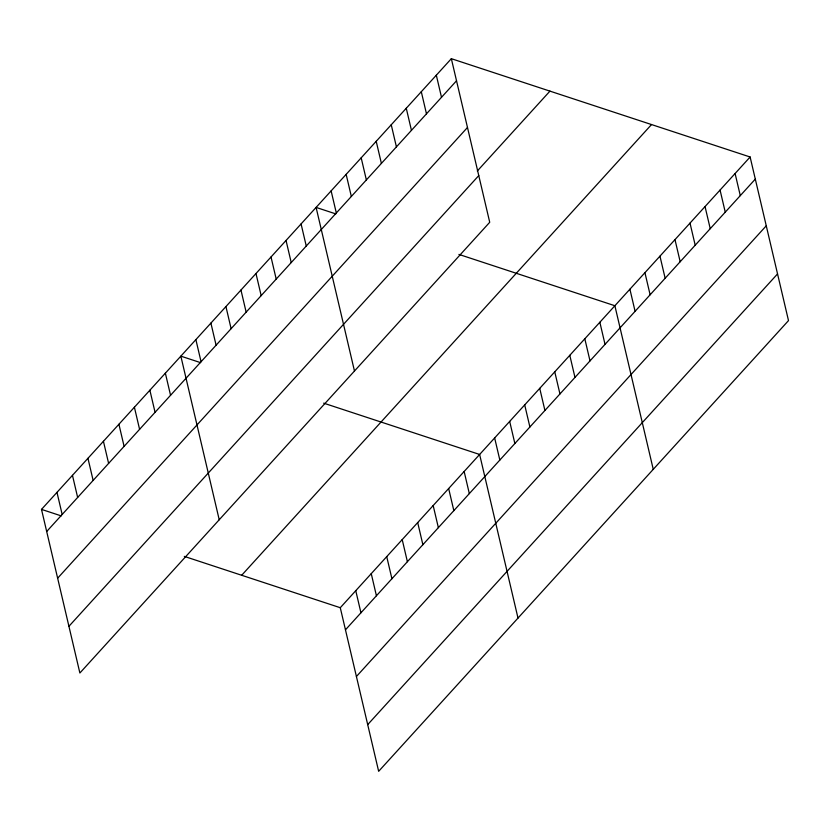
<?xml version="1.0" encoding="UTF-8"?>
<svg xmlns="http://www.w3.org/2000/svg" width="830" height="830" viewBox="0 0 830 830"><rect width="100%" height="100%" fill="white"/><g stroke="black" fill="none" stroke-linecap="round" stroke-linejoin="round"><path stroke-width="1.25" d="M451.344 58.681L489.721 222.284L79.877 673.005L41.5 509.392L451.344 58.681L750.123 156.995L788.5 320.608L378.656 771.319L340.279 607.716L750.123 156.995M46.688 531.501L456.531 80.78M57.633 578.199L467.487 127.478M477.312 171.001L549.948 91.124M68.921 626.308L478.775 175.587M241.686 575.273L651.529 124.552M345.467 629.814L755.31 179.104M356.412 676.512L766.266 225.802M367.7 724.621L777.544 273.91M335.818 213.901L316.095 207.417L354.472 371.02M458.917 254.405L614.874 305.731L653.252 469.344M200.57 362.637L180.847 356.153L219.224 519.756M323.669 403.152L479.626 454.467L518.003 618.08M41.5 509.392L61.223 515.887M184.312 556.39L340.279 607.716M735.1 173.522L740.287 195.631M720.067 190.049L725.254 212.158M705.043 206.577L710.231 228.675M690.01 223.104L695.198 245.203M674.987 239.631L680.175 261.73M659.964 256.159L665.141 278.257M644.931 272.676L650.118 294.785M629.908 289.203L635.085 311.312M599.851 322.258L605.029 344.367M584.818 338.785L590.005 360.894M569.795 355.313L574.972 377.422M554.762 371.84L559.949 393.939M539.739 388.367L544.926 410.466M524.705 404.895L529.893 426.994M436.321 75.208L441.508 97.307M509.682 421.412L514.87 443.521M421.298 91.725L426.475 113.835M494.649 437.939L499.836 460.048M406.264 108.253L411.452 130.362M391.241 124.78L396.418 146.889M464.146 471.492L469.324 493.601M376.208 141.308L381.395 163.417M448.657 488.528L453.844 510.626M361.185 157.835L366.362 179.944M433.177 505.553L438.365 527.652M346.151 174.362L351.339 196.471M417.698 522.578L422.875 544.688M331.129 190.89L336.316 212.988M402.208 539.604L407.395 561.713M386.728 556.629L391.916 578.738M301.072 223.944L306.26 246.043M371.249 573.654L376.426 595.764M286.039 240.472L291.226 262.571M355.759 590.69L360.946 612.789M271.016 256.989L276.203 279.098M255.982 273.516L261.17 295.625M240.959 290.044L246.147 312.153M225.936 306.571L231.114 328.68M210.903 323.098L216.091 345.207M195.88 339.626L201.057 361.735M165.367 373.178L170.555 395.288M149.877 390.204L155.065 412.313M134.398 407.229L139.585 429.338M118.918 424.255L124.095 446.364M103.428 441.29L108.616 463.389M87.949 458.316L93.136 480.414M72.469 475.341L77.647 497.45M56.98 492.366L62.167 514.476"/></g></svg>
